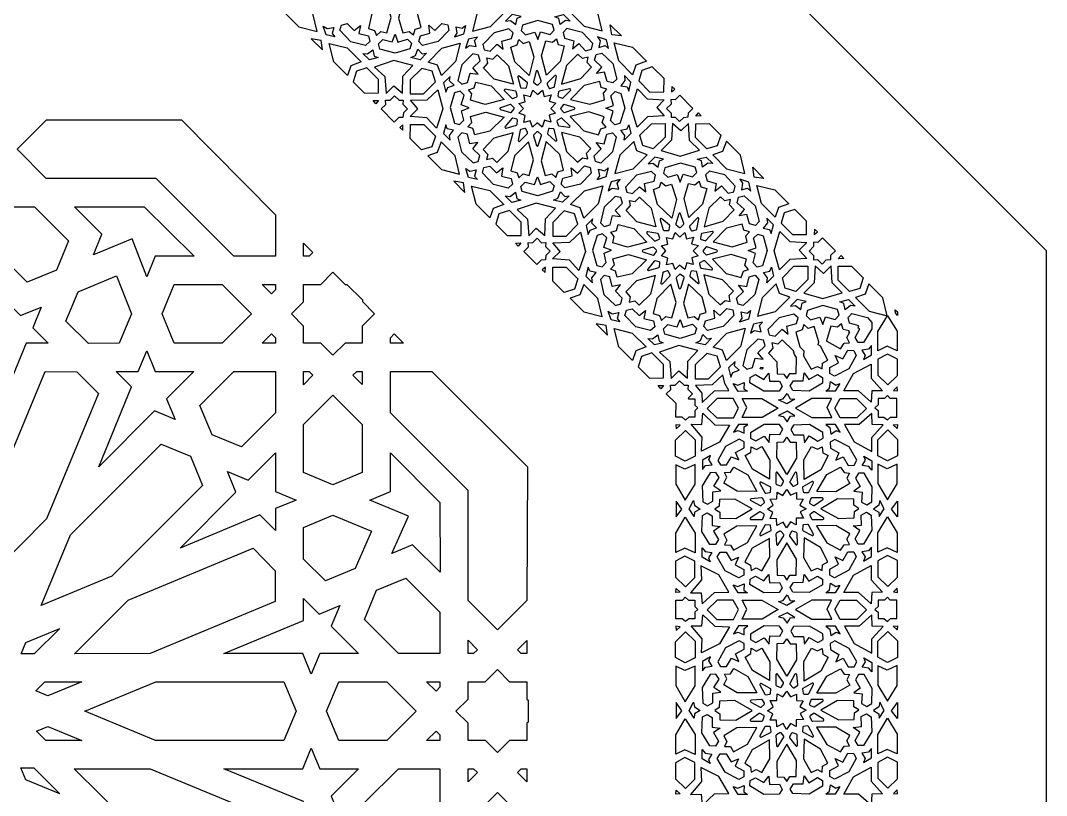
# Model space of a CAD drawing. Extents: x -600 to 600, y -600 to 600.
# Drawn here: x 46 to 600, y -46 to 373 of the extents above; entities that cross this region are included whole.
import ezdxf

# ---------------------------------------------------------------- set-up
doc = ezdxf.new("R2010")
doc.units = 0
doc.layers.get('0').update_dxf_attribs({"linetype": 'CONTINUOUS'})
doc.layers.add('PLAN_1', color=18, linetype='CONTINUOUS')

msp = doc.modelspace()

# ---------------------------------------------------------------- linework, layer by layer
for points in [[(194, 378.72), (188.84, 376.91), (196.22, 369.53), (206.03, 367), (203.66, 376.81), (196.12, 384.35)], [(238.05, 364.93), (240.41, 367.09), (243.62, 366.34), (245.98, 374.64), (243.22, 384.48), (235.68, 376.79), (233.71, 368.69), (237.11, 367.62)], [(258.02, 365.23), (259.01, 368.27), (262.19, 369.22), (260.1, 377.53), (252.78, 384.59), (250.02, 374.23), (252.34, 366.29), (255.85, 367.08)], [(301.82, 379.53), (300.09, 384.66), (292.58, 377.15), (289.89, 367.3), (299.74, 369.84), (307.41, 377.5)], [(348.04, 379.14), (342.88, 377.33), (350.27, 369.94), (360.08, 367.41), (357.7, 377.22), (350.16, 384.76)], [(229.45, 370.34), (228.6, 365.94), (233.84, 364.68), (234.58, 361.57), (232.26, 359.48), (224.27, 361.42), (218.36, 367.7), (219.17, 370.48), (222.35, 371.3), (226.01, 367.66)], [(266.33, 370.42), (269.7, 367.54), (273.49, 371.46), (276.56, 370.59), (277.18, 367.57), (271.37, 361.59), (262.9, 359.54), (260.9, 361.59), (261.83, 364.74), (266.87, 366.14)], [(313.32, 370.82), (314.04, 374.2), (316.24, 375.13), (311.48, 376.24), (307.86, 372.61), (310.44, 372.95)], [(325.2, 362.73), (326.72, 366.96), (331.9, 365.52), (334.14, 367.85), (333.2, 370.78), (325.28, 372.97), (316.94, 370.39), (316.21, 367.58), (318.54, 365.34), (323.59, 366.72)], [(337.3, 370.75), (336.61, 374.12), (334.42, 375), (339.19, 376.22), (342.78, 372.67), (340.2, 372.95)], [(215.06, 369.27), (214.15, 365.93), (215.68, 364.15), (210.92, 365.21), (209.35, 370.02), (211.5, 368.6)], [(281.09, 369.66), (284.42, 368.8), (286.23, 370.37), (285.09, 365.58), (280.25, 363.93), (281.7, 366.11)], [(306.61, 357.52), (305.84, 361.91), (311.1, 363.24), (311.9, 366.37), (309.62, 368.42), (301.59, 366.36), (295.57, 359.99), (296.33, 357.22), (299.49, 356.45), (303.22, 360.15)], [(343.94, 357.74), (347.42, 360.6), (351.06, 356.66), (354.17, 357.52), (354.9, 360.53), (349.33, 366.54), (340.93, 368.64), (338.86, 366.6), (339.67, 363.45), (344.65, 362.02)], [(364.37, 370.71), (370.42, 364.65), (365.24, 365.33)], [(202.85, 363.13), (208.9, 357.07), (208.23, 362.26)], [(224.23, 348.49), (222.42, 343.33), (215.04, 350.71), (212.51, 360.52), (222.32, 358.15), (229.86, 350.61)], [(248.16, 365.53), (249.68, 361.34), (254.86, 362.95), (257.1, 360.69), (256.16, 357.73), (248.22, 355.28), (239.89, 357.6), (239.17, 360.39), (241.5, 362.7), (246.54, 361.48)], [(271.11, 348.83), (265.98, 350.55), (273.49, 358.06), (283.35, 360.76), (280.81, 350.9), (273.14, 343.24)], [(291.97, 358.87), (291.12, 362.2), (292.68, 364.01), (287.9, 362.87), (286.24, 358.03), (288.42, 359.48)], [(314.94, 362.71), (317.35, 360.65), (320.54, 361.59), (323.1, 353.34), (320.59, 343.29), (312.86, 350.63), (310.68, 358.68), (314.06, 359.94)], [(335.37, 363.16), (336.32, 360.12), (339.5, 359.25), (337.32, 350.82), (329.91, 343.5), (327.27, 353.87), (329.67, 361.93), (333.18, 361.24)], [(358.23, 358.5), (361.57, 359.41), (363.35, 357.87), (362.29, 362.64), (357.48, 364.21), (358.89, 362.06)], [(378.28, 348.9), (376.47, 343.74), (369.08, 351.13), (366.55, 360.94), (376.36, 358.56), (383.9, 351.02)], [(236.21, 357.18), (236.9, 353.82), (239.08, 352.93), (234.31, 351.72), (230.73, 355.26), (233.31, 354.98)], [(260.45, 357.43), (262.81, 354.96), (265.15, 355.36), (261.69, 351.83), (256.74, 352.94), (259.11, 354.06)], [(293, 344.07), (290.11, 347.44), (294.03, 351.23), (293.16, 354.3), (290.14, 354.91), (284.16, 349.11), (282.11, 340.63), (284.17, 338.64), (287.31, 339.57), (288.71, 344.61)], [(352.44, 353.22), (349.32, 352.49), (346.95, 354.77), (340.7, 348.64), (338.07, 338.61), (348.45, 341.6), (354.25, 347.73), (351.88, 350.37)], [(356.97, 344.4), (359.84, 347.88), (355.89, 351.52), (356.75, 354.63), (359.77, 355.35), (365.78, 349.79), (367.88, 341.39), (365.83, 339.32), (362.68, 340.13), (361.26, 345.11)], [(257.79, 348.62), (247.44, 351.32), (237.05, 347.88), (242.68, 342.7), (243.4, 333.59), (247.47, 337.73), (252.08, 333.82), (252.36, 342.9)], [(297.78, 352.82), (300.9, 352.18), (303.29, 354.51), (309.48, 348.54), (312.03, 338.58), (301.68, 341.3), (295.92, 347.29), (298.32, 349.99)], [(239.2, 333.9), (239.26, 341.12), (232.94, 347.44), (227.24, 345.55), (225.58, 339.93), (231.67, 333.84)], [(256.32, 333.42), (263.53, 333.48), (269.96, 339.91), (268.17, 345.58), (262.57, 347.14), (256.38, 340.95)], [(393.37, 334.43), (393.43, 341.65), (387.1, 347.98), (381.41, 346.08), (379.75, 340.46), (385.84, 334.37)], [(279.99, 338.08), (277.51, 340.43), (277.91, 342.78), (274.39, 339.31), (275.49, 334.37), (276.61, 336.73)], [(287.77, 335.57), (290.8, 336.56), (291.76, 339.74), (300.06, 337.65), (307.12, 330.33), (296.76, 327.57), (288.83, 329.89), (289.61, 333.4)], [(362.58, 335.87), (359.54, 336.82), (358.67, 340), (350.23, 337.81), (342.92, 330.41), (353.29, 327.76), (361.35, 330.17), (360.66, 333.67)], [(370.09, 337.78), (373.46, 337.09), (374.34, 334.9), (375.56, 339.67), (372.01, 343.26), (372.29, 340.68)], [(271.26, 335.6), (273.96, 325.25), (270.52, 314.86), (265.34, 320.49), (256.23, 321.21), (260.37, 325.28), (256.46, 329.89), (265.54, 330.17)], [(288.1, 325.9), (283.91, 327.41), (285.52, 332.6), (283.26, 334.84), (280.3, 333.89), (277.85, 325.96), (280.18, 317.63), (282.96, 316.9), (285.28, 319.24), (284.06, 324.28)], [(328.81, 319.1), (327.64, 315.44), (324.86, 317.74), (322.38, 315.4), (321.14, 318.81), (317.76, 317.96), (318.49, 321.69), (315.02, 322.93), (317.5, 325.52), (315.04, 328.18), (318.49, 329.16), (317.73, 332.83), (321.27, 332.02), (322.49, 335.39), (325.01, 332.96), (327.76, 335.43), (328.67, 331.95), (332.39, 332.9), (331.31, 329.38), (335, 328.36), (332.22, 325.5), (334.84, 322.95), (331.45, 321.87), (332.28, 318.13)], [(361.96, 325.66), (366.19, 327.18), (364.75, 332.36), (367.09, 334.6), (370.02, 333.66), (372.21, 325.74), (369.62, 317.4), (366.81, 316.67), (364.57, 319), (365.95, 324.05)], [(378.86, 315.36), (375.88, 325.63), (379.04, 336.1), (384.37, 330.61), (393.5, 330.15), (389.47, 325.97), (393.51, 321.47), (384.44, 320.94)], [(401.97, 332.6), (399.48, 330.11), (397.18, 330.25), (397.23, 327.87), (394.8, 325.44), (397.22, 323.02), (397.19, 320.74), (399.37, 320.87), (401.85, 318.39), (404.11, 320.65), (406.51, 320.88), (406.6, 323.15), (409.01, 325.56)], [(399.3, 335.92), (397.64, 337.34), (397.52, 334.45)], [(237.69, 328.06), (236.27, 329.72), (239.16, 329.84)], [(240.7, 325.22), (243.19, 327.71), (243.06, 330.01), (245.43, 329.95), (247.86, 332.38), (250.28, 329.96), (252.56, 330), (252.43, 327.81), (254.91, 325.34), (252.65, 323.08), (252.42, 320.68), (250.16, 320.59), (247.74, 318.17)], [(287.46, 315.6), (289.63, 317.96), (288.87, 321.17), (297.18, 323.52), (307.01, 320.77), (299.32, 313.23), (291.23, 311.26), (290.16, 314.66)], [(362.13, 315.43), (360.07, 317.84), (361.01, 321.04), (352.76, 323.6), (342.71, 321.08), (350.05, 313.35), (358.1, 311.18), (359.36, 314.56)], [(412.07, 323.08), (413.5, 321.42), (410.6, 321.3)], [(250.64, 315.24), (252.29, 313.82), (252.41, 316.71)], [(256.42, 316.76), (263.64, 316.82), (269.96, 310.5), (268.07, 304.8), (262.45, 303.14), (256.36, 309.24)], [(279.74, 313.83), (276.37, 314.52), (275.49, 316.71), (274.27, 311.94), (277.82, 308.36), (277.54, 310.93)], [(370.16, 313.79), (373.54, 314.52), (374.47, 316.72), (375.58, 311.96), (371.95, 308.34), (372.29, 310.92)], [(394.11, 317.28), (394.05, 310.06), (387.63, 303.63), (381.96, 305.43), (380.39, 311.02), (386.59, 317.22)], [(391.94, 302.74), (402.2, 299.75), (412.67, 302.91), (407.19, 308.24), (406.73, 317.37), (402.55, 313.35), (398.05, 317.38), (397.51, 308.31)], [(410.55, 317.25), (417.77, 317.31), (424.09, 310.99), (422.2, 305.29), (416.58, 303.63), (410.48, 309.73)], [(292.91, 307.19), (288.51, 306.34), (287.25, 311.57), (284.14, 312.32), (282.05, 310), (283.99, 302), (290.27, 296.1), (293.06, 296.91), (293.87, 300.08), (290.23, 303.75)], [(297.62, 297.88), (300.73, 298.58), (303.09, 296.3), (309.3, 302.35), (311.9, 312.32), (301.58, 309.42), (295.81, 303.35), (298.18, 300.71)], [(352.24, 298.27), (351.6, 301.39), (353.93, 303.78), (347.96, 309.98), (338, 312.53), (340.72, 302.17), (346.71, 296.42), (349.41, 298.81)], [(356.75, 307.07), (361.14, 306.3), (362.47, 311.56), (365.6, 312.36), (367.65, 310.08), (365.59, 302.05), (359.23, 296.03), (356.45, 296.79), (355.68, 299.95), (359.38, 303.68)], [(270.97, 301.76), (265.81, 299.95), (273.19, 292.56), (283, 290.03), (280.63, 299.84), (273.09, 307.38)], [(315.02, 287.96), (317.38, 290.12), (320.59, 289.37), (322.94, 297.67), (320.19, 307.51), (312.65, 299.82), (310.67, 291.72), (314.08, 290.66)], [(334.99, 288.26), (335.98, 291.3), (339.16, 292.25), (337.07, 300.56), (329.75, 307.62), (326.99, 297.26), (329.31, 289.32), (332.82, 290.11)], [(378.79, 302.56), (377.06, 307.69), (369.55, 300.18), (366.86, 290.33), (376.71, 292.87), (384.37, 300.53)], [(425.01, 302.17), (419.85, 300.36), (427.24, 292.97), (437.05, 290.44), (434.67, 300.25), (427.13, 307.79)], [(390.28, 293.85), (391.01, 297.23), (393.21, 298.16), (388.45, 299.27), (384.83, 295.64), (387.41, 295.98)], [(414.27, 293.78), (413.58, 297.15), (411.39, 298.03), (416.16, 299.25), (419.75, 295.7), (417.17, 295.98)], [(306.42, 293.37), (305.57, 288.97), (310.81, 287.71), (311.55, 284.6), (309.23, 282.51), (301.23, 284.45), (295.33, 290.73), (296.14, 293.52), (299.31, 294.33), (302.98, 290.69)], [(343.3, 293.45), (346.67, 290.57), (350.46, 294.49), (353.53, 293.62), (354.14, 290.6), (348.34, 284.62), (339.86, 282.57), (337.87, 284.62), (338.8, 287.77), (343.84, 289.17)], [(402.17, 285.76), (403.69, 289.99), (408.87, 288.55), (411.11, 290.88), (410.17, 293.81), (402.25, 296.01), (393.91, 293.42), (393.18, 290.61), (395.51, 288.37), (400.56, 289.75)], [(441.34, 293.74), (447.39, 287.69), (442.2, 288.36)], [(292.03, 292.3), (291.12, 288.96), (292.65, 287.18), (287.88, 288.24), (286.31, 293.05), (288.47, 291.63)], [(325.13, 288.56), (326.65, 284.37), (331.83, 285.98), (334.07, 283.72), (333.12, 280.76), (325.19, 278.31), (316.86, 280.63), (316.13, 283.42), (318.47, 285.74), (323.51, 284.51)], [(358.06, 292.69), (361.39, 291.83), (363.2, 293.4), (362.06, 288.61), (357.22, 286.96), (358.67, 289.14)], [(383.58, 280.55), (382.81, 284.94), (388.07, 286.27), (388.87, 289.4), (386.59, 291.45), (378.56, 289.39), (372.54, 283.02), (373.3, 280.25), (376.46, 279.48), (380.19, 283.18)], [(420.91, 280.77), (424.39, 283.64), (428.03, 279.69), (431.14, 280.55), (431.86, 283.56), (426.3, 289.57), (417.9, 291.68), (415.83, 289.63), (416.64, 286.48), (421.62, 285.05)], [(279.82, 286.16), (285.87, 280.1), (285.2, 285.29)], [(301.2, 271.52), (299.39, 266.36), (292.01, 273.75), (289.48, 283.55), (299.29, 281.18), (306.83, 273.64)], [(348.08, 271.86), (342.95, 273.58), (350.46, 281.09), (360.32, 283.79), (357.78, 273.94), (350.11, 266.27)], [(368.94, 281.9), (368.09, 285.23), (369.65, 287.04), (364.86, 285.9), (363.21, 281.06), (365.39, 282.51)], [(391.9, 285.74), (394.32, 283.68), (397.51, 284.62), (400.07, 276.37), (397.55, 266.32), (389.83, 273.66), (387.65, 281.71), (391.03, 282.97)], [(412.34, 286.19), (413.29, 283.15), (416.47, 282.28), (414.29, 273.85), (406.88, 266.53), (404.24, 276.9), (406.64, 284.96), (410.15, 284.27)], [(435.2, 281.53), (438.53, 282.44), (440.32, 280.9), (439.26, 285.67), (434.45, 287.24), (435.86, 285.09)], [(455.25, 271.93), (453.44, 266.77), (446.05, 274.16), (443.52, 283.97), (453.33, 281.59), (460.87, 274.05)], [(313.17, 280.21), (313.86, 276.85), (316.05, 275.96), (311.28, 274.75), (307.7, 278.29), (310.28, 278.02)], [(337.42, 280.46), (339.77, 277.99), (342.12, 278.39), (338.65, 274.87), (333.71, 275.97), (336.07, 277.09)], [(369.97, 267.1), (367.08, 270.47), (371, 274.26), (370.13, 277.33), (367.11, 277.94), (361.13, 272.14), (359.08, 263.66), (361.14, 261.67), (364.28, 262.6), (365.68, 267.64)], [(374.75, 275.86), (377.87, 275.21), (380.25, 277.54), (386.45, 271.57), (389, 261.61), (378.65, 264.34), (372.89, 270.32), (375.29, 273.03)], [(429.41, 276.25), (426.28, 275.52), (423.91, 277.8), (417.67, 271.67), (415.04, 261.64), (425.42, 264.63), (431.22, 270.76), (428.85, 273.4)], [(433.94, 267.43), (436.81, 270.91), (432.86, 274.55), (433.72, 277.66), (436.73, 278.39), (442.74, 272.82), (444.85, 264.42), (442.8, 262.35), (439.65, 263.16), (438.22, 268.14)], [(334.76, 271.65), (324.41, 274.36), (314.02, 270.91), (319.65, 265.74), (320.37, 256.62), (324.44, 260.76), (329.05, 256.86), (329.33, 265.93)], [(316.17, 256.93), (316.23, 264.15), (309.91, 270.47), (304.21, 268.58), (302.55, 262.96), (308.64, 256.87)], [(333.28, 256.45), (340.5, 256.51), (346.93, 262.94), (345.14, 268.61), (339.54, 270.17), (333.35, 263.98)], [(447.06, 260.81), (450.43, 260.12), (451.31, 257.93), (452.53, 262.7), (448.98, 266.29), (449.26, 263.71)], [(470.34, 257.47), (470.4, 264.68), (464.07, 271.01), (458.37, 269.12), (456.72, 263.5), (462.81, 257.4)], [(356.95, 261.11), (354.48, 263.46), (354.88, 265.81), (351.36, 262.34), (352.46, 257.4), (353.58, 259.77)], [(364.74, 258.6), (367.77, 259.59), (368.73, 262.77), (377.03, 260.68), (384.09, 253.36), (373.73, 250.6), (365.8, 252.92), (366.58, 256.43)], [(439.55, 258.9), (436.51, 259.85), (435.63, 263.03), (427.2, 260.84), (419.88, 253.44), (430.26, 250.79), (438.32, 253.2), (437.63, 256.71)], [(317.67, 248.25), (320.16, 250.74), (320.02, 253.04), (322.4, 252.98), (324.83, 255.41), (327.25, 252.99), (329.53, 253.03), (329.4, 250.85), (331.88, 248.37), (329.62, 246.11), (329.39, 243.71), (327.13, 243.62), (324.71, 241.2)], [(348.23, 258.63), (350.93, 248.28), (347.49, 237.89), (342.31, 243.53), (333.2, 244.24), (337.34, 248.31), (333.43, 252.92), (342.51, 253.21)], [(365.07, 248.93), (360.88, 250.44), (362.49, 255.63), (360.23, 257.87), (357.27, 256.92), (354.82, 248.99), (357.14, 240.66), (359.93, 239.93), (362.25, 242.27), (361.02, 247.31)], [(405.78, 242.14), (404.61, 238.47), (401.83, 240.77), (399.35, 238.43), (398.11, 241.84), (394.73, 240.99), (395.45, 244.72), (391.99, 245.96), (394.47, 248.55), (392.01, 251.21), (395.46, 252.19), (394.7, 255.86), (398.24, 255.05), (399.45, 258.43), (401.98, 255.99), (404.72, 258.46), (405.64, 254.99), (409.36, 255.93), (408.28, 252.41), (411.96, 251.39), (409.19, 248.53), (411.81, 245.98), (408.42, 244.9), (409.25, 241.16)], [(438.93, 248.69), (443.16, 250.21), (441.72, 255.39), (444.05, 257.63), (446.98, 256.69), (449.18, 248.77), (446.59, 240.43), (443.78, 239.7), (441.54, 242.03), (442.92, 247.08)], [(455.83, 238.39), (452.85, 248.66), (456, 259.13), (461.34, 253.64), (470.47, 253.18), (466.44, 249), (470.47, 244.5), (461.41, 243.97)], [(478.94, 255.63), (476.45, 253.14), (474.15, 253.28), (474.2, 250.9), (471.77, 248.47), (474.19, 246.05), (474.15, 243.77), (476.34, 243.9), (478.82, 241.42), (481.08, 243.68), (483.47, 243.91), (483.57, 246.18), (485.98, 248.59)], [(476.27, 258.95), (474.61, 260.37), (474.49, 257.48)], [(314.66, 251.09), (313.24, 252.75), (316.13, 252.87)], [(364.43, 238.63), (366.6, 240.99), (365.84, 244.2), (374.15, 246.56), (383.98, 243.8), (376.29, 236.26), (368.2, 234.29), (367.13, 237.69)], [(439.1, 238.46), (437.04, 240.88), (437.98, 244.07), (429.73, 246.63), (419.68, 244.11), (427.02, 236.38), (435.07, 234.21), (436.33, 237.59)], [(489.04, 246.11), (490.46, 244.45), (487.57, 244.34)], [(327.61, 238.27), (329.26, 236.85), (329.38, 239.74)], [(333.39, 239.79), (340.61, 239.85), (346.93, 233.53), (345.04, 227.83), (339.42, 226.17), (333.33, 232.27)], [(356.7, 236.86), (353.34, 237.55), (352.46, 239.74), (351.24, 234.97), (354.78, 231.39), (354.51, 233.97)], [(447.13, 236.82), (450.51, 237.55), (451.44, 239.75), (452.55, 234.99), (448.92, 231.37), (449.26, 233.95)], [(471.08, 240.31), (471.02, 233.09), (464.6, 226.66), (458.93, 228.46), (457.36, 234.05), (463.56, 240.25)], [(468.91, 225.77), (479.17, 222.78), (489.64, 225.94), (484.16, 231.27), (483.7, 240.41), (479.52, 236.38), (475.02, 240.41), (474.48, 231.34)], [(487.52, 240.29), (494.74, 240.35), (501.06, 234.02), (499.17, 228.32), (493.55, 226.66), (487.45, 232.76)], [(369.88, 230.22), (365.48, 229.37), (364.22, 234.6), (361.11, 235.35), (359.02, 233.03), (360.96, 225.03), (367.24, 219.13), (370.03, 219.94), (370.84, 223.11), (367.2, 226.78)], [(374.59, 220.91), (377.7, 221.61), (380.06, 219.33), (386.27, 225.38), (388.87, 235.35), (378.55, 232.45), (372.77, 226.38), (375.14, 223.74)], [(429.21, 221.31), (428.57, 224.42), (430.9, 226.81), (424.93, 233.01), (414.97, 235.56), (417.69, 225.21), (423.68, 219.45), (426.38, 221.85)], [(433.72, 230.1), (438.11, 229.33), (439.44, 234.59), (442.57, 235.39), (444.62, 233.11), (442.56, 225.08), (436.19, 219.06), (433.42, 219.82), (432.65, 222.98), (436.35, 226.71)], [(347.94, 224.79), (342.77, 222.98), (350.16, 215.59), (359.97, 213.06), (357.6, 222.87), (350.06, 230.41)], [(391.99, 210.99), (394.35, 213.15), (397.56, 212.4), (399.91, 220.7), (397.16, 230.54), (389.62, 222.85), (387.64, 214.76), (391.05, 213.69)], [(411.96, 211.29), (412.94, 214.33), (416.13, 215.29), (414.04, 223.59), (406.72, 230.65), (403.96, 220.29), (406.28, 212.36), (409.79, 213.14)], [(455.75, 225.59), (454.03, 230.72), (446.52, 223.21), (443.83, 213.36), (453.68, 215.9), (461.34, 223.57)], [(501.98, 225.2), (496.82, 223.39), (504.21, 216), (514.02, 213.47), (511.64, 223.28), (504.1, 230.82)], [(467.25, 216.88), (467.98, 220.26), (470.18, 221.19), (465.42, 222.3), (461.8, 218.67), (464.38, 219.01)], [(491.24, 216.81), (490.55, 220.18), (488.36, 221.06), (493.13, 222.28), (496.71, 218.73), (494.14, 219.01)], [(383.39, 216.4), (382.54, 212), (387.77, 210.74), (388.52, 207.63), (386.2, 205.54), (378.2, 207.48), (372.3, 213.76), (373.11, 216.55), (376.28, 217.36), (379.95, 213.72)], [(420.27, 216.49), (423.64, 213.6), (427.43, 217.52), (430.5, 216.65), (431.11, 213.63), (425.31, 207.65), (416.83, 205.6), (414.84, 207.66), (415.77, 210.8), (420.81, 212.2)], [(435.03, 215.72), (438.36, 214.86), (440.17, 216.43), (439.03, 211.64), (434.19, 209.99), (435.64, 212.17)], [(479.14, 208.79), (480.66, 213.02), (485.84, 211.58), (488.08, 213.92), (487.14, 216.85), (479.21, 219.04), (470.88, 216.45), (470.15, 213.64), (472.48, 211.4), (477.53, 212.78)], [(369, 215.33), (368.09, 211.99), (369.62, 210.21), (364.85, 211.27), (363.28, 216.08), (365.44, 214.66)], [(402.1, 211.59), (403.61, 207.4), (408.8, 209.01), (411.04, 206.75), (410.09, 203.79), (402.16, 201.34), (393.83, 203.67), (393.1, 206.45), (395.44, 208.77), (400.48, 207.55)], [(460.55, 203.58), (459.78, 207.97), (465.04, 209.31), (465.84, 212.43), (463.56, 214.48), (455.53, 212.42), (449.51, 206.06), (450.27, 203.28), (453.42, 202.51), (457.16, 206.21)], [(356.79, 209.19), (362.84, 203.13), (362.17, 208.32)], [(378.17, 194.55), (376.36, 189.39), (368.97, 196.78), (366.45, 206.59), (376.26, 204.21), (383.8, 196.67)], [(425.05, 194.89), (419.92, 196.61), (427.43, 204.12), (437.29, 206.82), (434.75, 196.97), (427.08, 189.3)], [(445.91, 204.94), (445.06, 208.26), (446.62, 210.07), (441.83, 208.93), (440.18, 204.09), (442.36, 205.55)], [(390.14, 203.25), (390.83, 199.88), (393.02, 199), (388.25, 197.78), (384.67, 201.32), (387.24, 201.05)], [(414.39, 203.5), (416.74, 201.02), (419.09, 201.42), (415.62, 197.9), (410.68, 199), (413.04, 200.12)], [(446.93, 190.13), (444.05, 193.5), (447.97, 197.29), (447.1, 200.36), (444.08, 200.97), (438.1, 195.17), (436.05, 186.69), (438.1, 184.7), (441.25, 185.63), (442.65, 190.67)], [(411.72, 194.69), (401.37, 197.39), (390.99, 193.94), (396.62, 188.77), (397.34, 179.65), (401.41, 183.79), (406.02, 179.89), (406.3, 188.96)], [(485.93, 192.14), (490, 190.23), (492.64, 194.91), (495.88, 194.84), (497.29, 192.11), (493.23, 184.95), (485.51, 180.89), (483.01, 182.36), (483.07, 185.59), (487.61, 188.18)], [(500.25, 194.96), (502.14, 192.1), (501.22, 189.93), (505.46, 192.44), (505.48, 197.48), (503.86, 195.46)], [(393.14, 179.96), (393.2, 187.18), (386.88, 193.5), (381.18, 191.61), (379.52, 185.99), (385.61, 179.9)], [(410.25, 179.48), (417.47, 179.54), (423.9, 185.97), (422.1, 191.64), (416.51, 193.2), (410.32, 187.01)], [(433.92, 184.14), (431.45, 186.5), (431.85, 188.84), (428.32, 185.38), (429.43, 180.43), (430.55, 182.8)], [(514.35, 176.14), (519.49, 181.2), (519.49, 190.15), (514.13, 192.84), (508.98, 190.04), (508.98, 181.42)], [(490.6, 172.91), (495.75, 182.28), (505.39, 187.45), (505.28, 179.8), (511.41, 173.02), (505.61, 172.91), (505.28, 166.88), (498.49, 172.91)], [(436.62, 177.54), (436.54, 174.13), (438.48, 172.75), (433.54, 172.71), (430.82, 176.99), (433.29, 176.11)], [(449.97, 182.57), (450.31, 178.14), (455.76, 178.24), (457.32, 175.45), (455.61, 172.88), (447.29, 172.75), (439.84, 177.3), (439.88, 180.16), (442.77, 181.73), (447.32, 179.15)], [(469.11, 182.69), (471.67, 179.04), (476.33, 181.81), (479.1, 180.17), (478.94, 177.11), (471.81, 172.88), (463.05, 173.13), (461.62, 175.62), (463.31, 178.4), (468.56, 178.43)], [(483.34, 177.96), (486.24, 176.08), (488.46, 176.97), (485.88, 172.83), (480.75, 172.83), (482.81, 174.42)], [(391.63, 174.12), (390.21, 175.78), (393.1, 175.9)], [(519.59, 173), (519.43, 175.18), (517.29, 173.21)], [(416.72, 163.48), (421.87, 158.42), (430.96, 158.42), (433.69, 163.7), (430.85, 168.76), (422.09, 168.76)], [(438.08, 163.92), (435.67, 168.76), (446.29, 168.76), (455.16, 163.7), (446.4, 158.53), (435.56, 158.53)], [(459.86, 171.59), (461.61, 168.63), (463.99, 168.46), (459.8, 165.88), (455.22, 168.13), (457.78, 168.65)], [(481.5, 163.92), (483.91, 168.76), (473.28, 168.76), (464.41, 163.7), (473.17, 158.53), (484.02, 158.53)], [(502.75, 163.48), (497.6, 158.42), (488.51, 158.42), (485.77, 163.7), (488.62, 168.76), (497.38, 168.76)], [(519.13, 168.76), (515.61, 168.76), (514.08, 170.49), (512.44, 168.76), (509, 168.76), (509, 165.34), (507.36, 163.76), (509, 162.31), (509, 158.8), (512.19, 158.8), (514.05, 157.27), (515.72, 158.8), (519.13, 158.8)], [(428.83, 154.45), (423.42, 145.23), (413.64, 140.32), (413.96, 147.96), (408.02, 154.91), (413.83, 154.86), (414.32, 160.88), (420.94, 154.67)], [(459.93, 156.27), (461.68, 159.23), (464.06, 159.4), (459.87, 161.98), (455.29, 159.72), (457.85, 159.21)], [(490.92, 154.74), (496.07, 145.37), (505.71, 140.2), (505.6, 147.84), (511.73, 154.63), (505.93, 154.74), (505.6, 160.77), (498.81, 154.74)], [(405.02, 151.63), (410.16, 146.57), (410.16, 137.63), (404.8, 134.94), (399.65, 137.74), (399.65, 146.35)], [(399.85, 154.65), (400.01, 152.47), (402.15, 154.43)], [(436.75, 150.04), (436.67, 153.46), (438.61, 154.83), (433.66, 154.87), (430.95, 150.59), (433.41, 151.48)], [(450.18, 145.08), (450.53, 149.5), (455.98, 149.4), (457.54, 152.2), (455.83, 154.76), (447.5, 154.89), (440.06, 150.34), (440.1, 147.48), (442.98, 145.92), (447.54, 148.49)], [(469.32, 144.96), (471.89, 148.61), (476.55, 145.83), (479.32, 147.47), (479.16, 150.54), (472.03, 154.76), (463.27, 154.52), (461.84, 152.02), (463.53, 149.24), (468.78, 149.22)], [(483.47, 149.62), (486.37, 151.5), (488.58, 150.61), (486, 154.75), (480.88, 154.75), (482.94, 153.16)], [(514.35, 151.85), (519.49, 146.78), (519.49, 137.84), (514.13, 135.15), (508.98, 137.95), (508.98, 146.57)], [(519.54, 154.89), (519.38, 152.71), (517.25, 154.67)], [(433.87, 135.69), (431.99, 139.72), (436.79, 142.25), (436.77, 145.43), (434.01, 146.86), (426.67, 142.98), (422.42, 135.44), (423.88, 132.96), (427.17, 132.98), (429.87, 137.41)], [(459.76, 147.89), (461.51, 145.23), (464.85, 145.19), (465, 136.59), (459.76, 127.74), (454.37, 136.98), (454.53, 145.29), (458.14, 145.5)], [(486.15, 135.5), (490.22, 137.42), (492.86, 132.73), (496.1, 132.8), (497.51, 135.54), (493.45, 142.69), (485.72, 146.76), (483.23, 145.29), (483.29, 142.05), (487.83, 139.46)], [(440.48, 142.77), (443.32, 141.32), (446.25, 142.89), (450.64, 135.54), (450.46, 125.37), (441.18, 130.75), (437.21, 138), (440.25, 139.93)], [(478.88, 142.74), (479.13, 139.58), (482.05, 137.99), (478.03, 130.35), (469.14, 125.02), (468.87, 135.67), (473.02, 142.9), (476.3, 141.41)], [(404.69, 130.73), (399.76, 133.1), (399.76, 122.66), (404.91, 113.93), (410.16, 122.55), (410.16, 133.21)], [(419.43, 133.07), (417.54, 135.94), (418.46, 138.11), (414.23, 135.6), (414.2, 130.56), (415.83, 132.58)], [(500.38, 132.62), (502.27, 135.48), (501.35, 137.66), (505.58, 135.14), (505.61, 130.1), (503.98, 132.12)], [(513.91, 130.95), (508.98, 133.32), (508.98, 122.87), (514.13, 114.15), (519.38, 122.76), (519.38, 133.43)], [(424.05, 119.06), (420.33, 121.57), (423.15, 126.16), (421.47, 128.89), (418.36, 128.72), (414.07, 121.7), (414.34, 113.08), (416.88, 111.69), (419.7, 113.35), (419.72, 118.52)], [(426.14, 128.86), (429.34, 129), (431.08, 131.8), (438.62, 127.59), (443.62, 118.69), (432.85, 118.8), (425.73, 123.12), (427.38, 126.29)], [(493.65, 128.61), (492.17, 125.79), (493.8, 122.93), (486.3, 118.51), (475.88, 118.57), (481.35, 127.77), (488.75, 131.77), (490.74, 128.81)], [(495.88, 118.72), (500.37, 118.28), (500.15, 112.93), (502.95, 111.33), (505.6, 112.95), (505.91, 121.14), (501.46, 128.56), (498.55, 128.58), (496.89, 125.78), (499.41, 121.25)], [(457.86, 102.1), (454.44, 100.34), (454.1, 103.92), (450.69, 104.03), (452.23, 107.32), (449.24, 109.1), (452.39, 111.23), (450.81, 114.56), (454.4, 114.63), (454.54, 118.26), (457.67, 116.51), (459.73, 119.64), (461.66, 116.57), (464.9, 118.09), (464.96, 114.58), (468.65, 114.39), (466.85, 111.28), (470.15, 109.32), (466.89, 107.59), (468.77, 104.27), (464.79, 104.21), (464.84, 100.56), (461.68, 102.19), (459.62, 98.95)], [(399.92, 113.45), (399.92, 104.88), (403.11, 109.03)], [(412.9, 109.16), (409.89, 107.44), (409.71, 105.09), (407.09, 109.21), (409.38, 113.72), (409.91, 111.2)], [(420.79, 109.14), (423.49, 107.44), (423.55, 104.16), (432.21, 104.05), (441.1, 109.26), (431.75, 114.51), (423.38, 114.3), (423.19, 110.75)], [(498.69, 109.51), (495.97, 111.21), (495.9, 114.49), (487.15, 114.57), (478.2, 109.34), (487.65, 104.12), (496.09, 104.35), (496.28, 107.9)], [(506.51, 109.16), (509.52, 107.44), (509.69, 105.09), (512.32, 109.21), (510.03, 113.72), (509.5, 111.2)], [(519.49, 113.45), (519.49, 104.88), (516.3, 109.03)], [(423.83, 99.73), (420.11, 97.22), (422.93, 92.63), (421.25, 89.91), (418.14, 90.07), (413.85, 97.1), (414.12, 105.71), (416.66, 107.11), (419.48, 105.44), (419.5, 100.27)], [(495.66, 100.07), (500.15, 100.51), (499.93, 105.87), (502.73, 107.46), (505.38, 105.84), (505.69, 97.66), (501.24, 90.23), (498.33, 90.21), (496.67, 93.01), (499.19, 97.55)], [(404.69, 87.97), (399.76, 85.6), (399.76, 96.05), (404.91, 104.78), (410.16, 96.16), (410.16, 85.49)], [(426.08, 89.83), (429.28, 89.69), (431.02, 86.89), (438.56, 91.09), (443.56, 100), (432.79, 99.89), (425.67, 95.56), (427.32, 92.4)], [(493.59, 90.08), (492.11, 92.89), (493.74, 95.76), (486.24, 100.18), (475.82, 100.12), (481.29, 90.91), (488.69, 86.91), (490.68, 89.88)], [(513.91, 88.19), (508.98, 85.82), (508.98, 96.27), (514.13, 104.99), (519.38, 96.37), (519.38, 85.71)], [(440.42, 75.92), (443.26, 77.37), (446.19, 75.8), (450.58, 83.14), (450.4, 93.32), (441.12, 87.94), (437.15, 80.69), (440.19, 78.76)], [(459.7, 70.8), (461.45, 73.46), (464.79, 73.5), (464.94, 82.1), (459.71, 90.95), (454.31, 81.7), (454.47, 73.4), (458.08, 73.18)], [(478.82, 75.94), (479.07, 79.1), (481.99, 80.7), (477.97, 88.34), (469.08, 93.67), (468.81, 83.02), (472.97, 75.79), (476.24, 77.28)], [(404.96, 67.08), (410.1, 72.14), (410.1, 81.08), (404.74, 83.77), (399.59, 80.97), (399.59, 72.35)], [(419.3, 85.66), (417.41, 82.79), (418.33, 80.62), (414.1, 83.13), (414.07, 88.17), (415.7, 86.15)], [(433.66, 83.1), (431.77, 79.07), (436.57, 76.54), (436.55, 73.36), (433.79, 71.93), (426.46, 75.81), (422.2, 83.35), (423.66, 85.83), (426.95, 85.81), (429.65, 81.39)], [(485.93, 83.29), (490, 81.37), (492.64, 86.06), (495.88, 85.99), (497.29, 83.26), (493.23, 76.1), (485.51, 72.04), (483.01, 73.51), (483.07, 76.74), (487.61, 79.33)], [(500.25, 86.11), (502.14, 83.25), (501.22, 81.07), (505.46, 83.59), (505.48, 88.63), (503.86, 86.61)], [(514.35, 67.29), (519.49, 72.35), (519.49, 81.29), (514.13, 83.99), (508.98, 81.19), (508.98, 72.57)], [(428.51, 64.34), (423.1, 73.57), (413.32, 78.48), (413.65, 70.84), (407.7, 63.89), (413.51, 63.94), (414.01, 57.92), (420.63, 64.13)], [(490.6, 64.06), (495.75, 73.43), (505.39, 78.6), (505.28, 70.95), (511.41, 64.17), (505.61, 64.06), (505.28, 58.03), (498.49, 64.06)], [(449.97, 73.72), (450.31, 69.29), (455.76, 69.39), (457.32, 66.6), (455.61, 64.03), (447.29, 63.9), (439.84, 68.45), (439.88, 71.31), (442.77, 72.88), (447.32, 70.3)], [(469.11, 73.84), (471.67, 70.18), (476.33, 72.96), (479.1, 71.32), (478.94, 68.26), (471.81, 64.03), (463.05, 64.28), (461.62, 66.77), (463.31, 69.55), (468.56, 69.58)], [(436.62, 68.69), (436.54, 65.27), (438.48, 63.9), (433.54, 63.86), (430.82, 68.14), (433.29, 67.25)], [(483.34, 69.11), (486.24, 67.23), (488.46, 68.12), (485.88, 63.98), (480.75, 63.98), (482.81, 65.57)], [(399.76, 64.01), (399.92, 66.19), (402.06, 64.23)], [(399.88, 59.88), (403.4, 59.88), (404.93, 61.6), (406.57, 59.88), (410.01, 59.88), (410.01, 56.46), (411.65, 54.87), (410.01, 53.42), (410.01, 49.91), (406.82, 49.91), (404.96, 48.38), (403.29, 49.91), (399.88, 49.91)], [(459.86, 62.74), (461.61, 59.78), (463.99, 59.61), (459.8, 57.03), (455.22, 59.28), (457.78, 59.8)], [(519.13, 59.91), (515.61, 59.91), (514.08, 61.64), (512.44, 59.91), (509, 59.91), (509, 56.49), (507.36, 54.91), (509, 53.46), (509, 49.95), (512.19, 49.95), (514.05, 48.42), (515.72, 49.95), (519.13, 49.95)], [(519.59, 64.14), (519.43, 66.33), (517.29, 64.36)], [(416.72, 54.63), (421.87, 49.57), (430.96, 49.57), (433.69, 54.85), (430.85, 59.91), (422.09, 59.91)], [(438.08, 55.06), (435.67, 59.91), (446.29, 59.91), (455.16, 54.85), (446.4, 49.68), (435.56, 49.68)], [(481.5, 55.06), (483.91, 59.91), (473.28, 59.91), (464.41, 54.85), (473.17, 49.68), (484.02, 49.68)], [(502.75, 54.63), (497.6, 49.57), (488.51, 49.57), (485.77, 54.85), (488.62, 59.91), (497.38, 59.91)], [(428.83, 45.6), (423.42, 36.38), (413.64, 31.47), (413.96, 39.11), (408.02, 46.06), (413.83, 46.01), (414.32, 52.03), (420.94, 45.82)], [(459.93, 47.42), (461.68, 50.37), (464.06, 50.55), (459.87, 53.13), (455.29, 50.87), (457.85, 50.36)], [(490.92, 45.89), (496.07, 36.52), (505.71, 31.35), (505.6, 38.99), (511.73, 45.78), (505.93, 45.89), (505.6, 51.92), (498.81, 45.89)], [(399.85, 45.8), (400.01, 43.62), (402.15, 45.58)], [(436.75, 41.19), (436.67, 44.61), (438.61, 45.98), (433.66, 46.02), (430.95, 41.74), (433.41, 42.62)], [(450.18, 36.22), (450.53, 40.65), (455.98, 40.55), (457.54, 43.35), (455.83, 45.91), (447.5, 46.04), (440.06, 41.49), (440.1, 38.63), (442.98, 37.07), (447.54, 39.64)], [(469.32, 36.11), (471.89, 39.76), (476.55, 36.98), (479.32, 38.62), (479.16, 41.69), (472.03, 45.91), (463.27, 45.67), (461.84, 43.17), (463.53, 40.39), (468.78, 40.37)], [(483.47, 40.77), (486.37, 42.65), (488.58, 41.76), (486, 45.9), (480.88, 45.9), (482.94, 44.31)], [(519.54, 46.04), (519.38, 43.86), (517.25, 45.82)], [(405.02, 42.78), (410.16, 37.72), (410.16, 28.78), (404.8, 26.08), (399.65, 28.89), (399.65, 37.5)], [(459.76, 39.04), (461.51, 36.38), (464.85, 36.34), (465, 27.74), (459.76, 18.89), (454.37, 28.13), (454.53, 36.44), (458.14, 36.65)], [(514.35, 43), (519.49, 37.93), (519.49, 28.99), (514.13, 26.3), (508.98, 29.1), (508.98, 37.72)], [(433.87, 26.84), (431.99, 30.87), (436.79, 33.4), (436.77, 36.58), (434.01, 38.01), (426.67, 34.13), (422.42, 26.59), (423.88, 24.11), (427.17, 24.13), (429.87, 28.56)], [(440.48, 33.92), (443.32, 32.46), (446.25, 34.04), (450.64, 26.69), (450.46, 16.52), (441.18, 21.9), (437.21, 29.15), (440.25, 31.08)], [(478.88, 33.89), (479.13, 30.73), (482.05, 29.14), (478.03, 21.5), (469.14, 16.16), (468.87, 26.82), (473.02, 34.05), (476.3, 32.55)], [(486.15, 26.65), (490.22, 28.57), (492.86, 23.88), (496.1, 23.95), (497.51, 26.69), (493.45, 33.84), (485.72, 37.91), (483.23, 36.44), (483.29, 33.2), (487.83, 30.61)], [(419.43, 24.22), (417.54, 27.09), (418.46, 29.26), (414.23, 26.75), (414.2, 21.71), (415.83, 23.73)], [(500.38, 23.77), (502.27, 26.63), (501.35, 28.81), (505.58, 26.29), (505.61, 21.25), (503.98, 23.27)], [(404.69, 21.88), (399.76, 24.25), (399.76, 13.81), (404.91, 5.08), (410.16, 13.7), (410.16, 24.36)], [(426.14, 20.01), (429.34, 20.15), (431.08, 22.95), (438.62, 18.74), (443.62, 9.84), (432.85, 9.94), (425.73, 14.27), (427.38, 17.44)], [(493.65, 19.76), (492.17, 16.94), (493.8, 14.08), (486.3, 9.66), (475.88, 9.72), (481.35, 18.92), (488.75, 22.92), (490.74, 19.95)], [(513.91, 22.1), (508.98, 24.47), (508.98, 14.02), (514.13, 5.3), (519.38, 13.91), (519.38, 24.58)], [(424.05, 10.21), (420.33, 12.72), (423.15, 17.31), (421.47, 20.04), (418.36, 19.87), (414.07, 12.85), (414.34, 4.23), (416.88, 2.84), (419.7, 4.5), (419.72, 9.67)], [(495.88, 9.87), (500.37, 9.43), (500.15, 4.08), (502.95, 2.48), (505.6, 4.1), (505.91, 12.29), (501.46, 19.71), (498.55, 19.73), (496.89, 16.93), (499.41, 12.4)], [(420.79, 0.29), (423.49, -1.41), (423.55, -4.69), (432.21, -4.8), (441.1, 0.4), (431.75, 5.66), (423.38, 5.45), (423.19, 1.9)], [(457.86, -6.75), (454.44, -8.51), (454.1, -4.93), (450.69, -4.82), (452.23, -1.53), (449.24, 0.25), (452.39, 2.38), (450.81, 5.71), (454.4, 5.78), (454.54, 9.41), (457.67, 7.66), (459.73, 10.79), (461.66, 7.72), (464.9, 9.24), (464.96, 5.73), (468.65, 5.54), (466.85, 2.43), (470.15, 0.47), (466.89, -1.26), (468.77, -4.58), (464.79, -4.64), (464.84, -8.29), (461.68, -6.66), (459.62, -9.9)], [(498.69, 0.66), (495.97, 2.36), (495.9, 5.64), (487.15, 5.72), (478.2, 0.49), (487.65, -4.73), (496.09, -4.5), (496.28, -0.95)], [(399.92, 4.6), (399.92, -3.97), (403.11, 0.18)], [(412.9, 0.31), (409.89, -1.41), (409.71, -3.76), (407.09, 0.36), (409.38, 4.87), (409.91, 2.35)], [(506.51, 0.31), (509.52, -1.41), (509.69, -3.76), (512.32, 0.36), (510.03, 4.87), (509.5, 2.35)], [(519.49, 4.6), (519.49, -3.97), (516.3, 0.18)], [(404.69, -20.88), (399.76, -23.25), (399.76, -12.8), (404.91, -4.07), (410.16, -12.69), (410.16, -23.36)], [(423.83, -9.12), (420.11, -11.63), (422.93, -16.22), (421.25, -18.94), (418.14, -18.78), (413.85, -11.76), (414.12, -3.14), (416.66, -1.74), (419.48, -3.41), (419.5, -8.58)], [(495.66, -8.78), (500.15, -8.34), (499.93, -2.98), (502.73, -1.39), (505.38, -3.01), (505.69, -11.19), (501.24, -18.62), (498.33, -18.64), (496.67, -15.84), (499.19, -11.3)], [(513.91, -20.66), (508.98, -23.03), (508.98, -12.58), (514.13, -3.86), (519.38, -12.48), (519.38, -23.14)], [(426.08, -19.02), (429.28, -19.16), (431.02, -21.97), (438.56, -17.76), (443.56, -8.85), (432.79, -8.96), (425.67, -13.29), (427.32, -16.45)], [(493.59, -18.77), (492.11, -15.96), (493.74, -13.09), (486.24, -8.67), (475.82, -8.73), (481.29, -17.94), (488.69, -21.94), (490.68, -18.97)], [(440.42, -32.93), (443.26, -31.48), (446.19, -33.06), (450.58, -25.71), (450.4, -15.53), (441.12, -20.91), (437.15, -28.16), (440.19, -30.09)], [(478.82, -32.91), (479.07, -29.75), (481.99, -28.15), (477.97, -20.51), (469.08, -15.18), (468.81, -25.83), (472.97, -33.07), (476.24, -31.57)], [(419.3, -23.19), (417.41, -26.06), (418.33, -28.23), (414.1, -25.72), (414.07, -20.68), (415.7, -22.7)], [(459.7, -38.05), (461.45, -35.39), (464.79, -35.35), (464.94, -26.75), (459.71, -17.9), (454.31, -27.15), (454.47, -35.45), (458.08, -35.67)], [(500.25, -22.74), (502.14, -25.6), (501.22, -27.78), (505.46, -25.26), (505.48, -20.22), (503.86, -22.24)], [(404.96, -41.77), (410.1, -36.71), (410.1, -27.77), (404.74, -25.08), (399.59, -27.88), (399.59, -36.5)], [(433.66, -25.75), (431.77, -29.78), (436.57, -32.31), (436.55, -35.49), (433.79, -36.92), (426.46, -33.04), (422.2, -25.5), (423.66, -23.02), (426.95, -23.04), (429.65, -27.46)], [(485.93, -25.56), (490, -27.48), (492.64, -22.79), (495.88, -22.86), (497.29, -25.59), (493.23, -32.75), (485.51, -36.81), (483.01, -35.34), (483.07, -32.11), (487.61, -29.52)], [(514.35, -41.56), (519.49, -36.5), (519.49, -27.56), (514.13, -24.86), (508.98, -27.66), (508.98, -36.28)], [(428.51, -44.51), (423.1, -35.28), (413.32, -30.37), (413.65, -38.01), (407.7, -44.96), (413.51, -44.91), (414.01, -50.93), (420.63, -44.72)], [(490.6, -44.79), (495.75, -35.42), (505.39, -30.25), (505.28, -37.9), (511.41, -44.68), (505.61, -44.79), (505.28, -50.82), (498.49, -44.79)], [(449.97, -35.13), (450.31, -39.56), (455.76, -39.46), (457.32, -42.25), (455.61, -44.82), (447.29, -44.95), (439.84, -40.4), (439.88, -37.54), (442.77, -35.97), (447.32, -38.55)], [(469.11, -35.01), (471.67, -38.67), (476.33, -35.89), (479.1, -37.53), (478.94, -40.59), (471.81, -44.82), (463.05, -44.57), (461.62, -42.08), (463.31, -39.3), (468.56, -39.27)], [(399.76, -44.84), (399.92, -42.66), (402.06, -44.62)], [(436.62, -40.16), (436.54, -43.58), (438.48, -44.95), (433.54, -44.99), (430.82, -40.71), (433.29, -41.6)], [(483.34, -39.74), (486.24, -41.62), (488.46, -40.73), (485.88, -44.87), (480.75, -44.87), (482.81, -43.28)], [(519.59, -44.71), (519.43, -42.52), (517.29, -44.49)]]:
    msp.add_lwpolyline(points, close=True)
at = {"layer": 'PLAN_1'}
for points in [[(248.53, -600), (600, -248.53), (600, 248.53), (248.53, 600), (-248.53, 600), (-600, 248.53), (-600, -248.53), (-248.53, -600)], [(183.48, 268.04), (183.48, 245.68), (161.07, 245.68), (119.13, 287.61), (59.75, 287.61), (43.94, 303.43), (59.79, 319.28), (132.75, 319.28)], [(71.82, 253.99), (65.27, 238.18), (49.42, 231.62), (31.1, 249.94), (31.1, 272.35), (53.46, 272.35)], [(112.67, 272.35), (139.59, 245.68), (118.64, 245.68), (114.01, 234.5), (106.06, 255.07), (85.2, 246.44), (89.83, 257.61), (75.02, 272.42)], [(203.77, 247.76), (201.69, 245.68), (198.74, 245.68), (198.74, 252.79)], [(105.76, 214.58), (99.19, 198.72), (82.54, 198.5), (70.38, 210.66), (76.95, 226.51), (97.77, 235.14)], [(221.19, 230.45), (222.1, 230.45), (230.47, 222.08), (230.47, 221.17), (236.99, 214.56), (230.43, 208), (230.43, 198.72), (221.15, 198.72), (214.62, 192.19), (208.02, 198.72), (198.74, 198.72), (198.74, 208), (192.17, 214.56), (198.74, 221.13), (198.74, 230.41), (208.02, 230.41), (214.62, 237.01)], [(45.87, 213.63), (57.03, 218.26), (52.41, 207.09), (60.79, 198.71), (48.84, 198.71), (31.09, 155.64), (31.13, 198.27), (19.96, 202.9), (31.12, 207.53), (31.12, 228.38)], [(170.59, 214.57), (154.74, 198.72), (128.82, 198.72), (122.26, 214.57), (128.81, 230.39), (154.77, 230.39)], [(183.48, 227.47), (181.38, 225.37), (176.33, 230.41), (183.48, 230.41)], [(519.6, 215.62), (519.49, 213.73), (518.45, 215.15), (518.31, 216.77)], [(498.35, 206.82), (498.59, 208.09), (493.6, 209.51), (492.8, 212.66), (494.87, 214.71), (503.27, 212.61), (505.72, 209.88), (505.69, 206.51), (501.24, 199.09), (498.33, 199.06), (496.67, 201.86), (499.19, 206.4)], [(514.08, 213.5), (519.38, 205.22), (519.38, 194.56), (513.91, 197.04), (508.98, 194.67), (508.98, 205.12)], [(468.98, 194.65), (468.81, 191.87), (472.97, 184.64), (476.24, 186.13), (478.82, 184.79), (479.07, 187.95), (481.99, 189.55), (477.97, 197.19), (476.61, 197.82), (477.04, 199.41), (474.48, 207.65), (471.29, 206.72), (468.87, 208.77), (468, 206), (464.62, 204.74), (466.79, 196.69)], [(481.25, 199.74), (481.29, 199.76), (488.69, 195.76), (490.68, 198.73), (493.59, 198.93), (492.11, 201.75), (493.74, 204.61), (493.26, 204.71), (493.44, 205.31), (490.26, 206.18), (489.31, 209.22), (487.12, 207.3), (483.61, 207.99), (481.21, 199.93)], [(183.48, 201.69), (183.48, 198.72), (176.32, 198.72), (181.38, 203.79)], [(252.78, 198.74), (245.67, 198.74), (245.67, 201.7), (247.75, 203.77)], [(454.44, 188.63), (454.47, 182.25), (458.08, 182.03), (459.7, 179.65), (461.45, 182.31), (464.79, 182.35), (464.94, 190.95), (463.94, 192.57), (463.42, 194.61), (457.22, 200.57), (454.83, 198.24), (451.72, 198.89), (452.26, 196.06), (449.86, 193.35)], [(118.64, 183.48), (139.5, 183.48), (124.75, 168.74), (129.37, 157.57), (118.2, 162.2), (88.08, 132.03), (105.81, 175.11), (97.45, 183.48), (109.39, 183.48), (114.02, 194.65)], [(76.18, 183.25), (87.9, 171.53), (59.9, 103.9), (31.11, 74.82), (31.11, 115.83), (59.11, 183.46)], [(183.49, 161.07), (165.16, 142.75), (149.31, 149.31), (142.76, 165.13), (161.12, 183.49), (183.49, 183.49)], [(203.79, 181.37), (198.73, 176.31), (198.73, 183.47), (201.69, 183.47)], [(230.42, 176.32), (225.38, 181.37), (227.48, 183.47), (230.42, 183.47)], [(319.63, 131.89), (319.28, 59.8), (303.46, 43.98), (287.61, 59.83), (287.61, 119.13), (245.62, 161.12), (245.62, 183.49), (268.04, 183.49)], [(446.96, 185.53), (446.19, 184.65), (445.39, 184.88), (445.7, 185.8)], [(399.94, 166.06), (394.64, 171.28), (397.13, 173.77), (396.99, 176.07), (399.37, 176.01), (401.8, 178.44), (404.22, 176.03), (406.5, 176.06), (406.37, 173.88), (408.85, 171.4), (406.59, 169.14), (406.47, 168.76), (406.57, 168.73), (410.01, 168.73), (410.01, 165.31), (411.65, 163.72), (410.01, 162.27), (410.01, 158.76), (406.82, 158.76), (404.96, 157.23), (403.29, 158.76), (399.88, 158.76)], [(413.79, 171.79), (414.01, 166.77), (420.63, 172.98), (428.51, 173.19), (426.33, 176.99), (425.2, 181.66), (419.47, 176.24), (410.4, 175.95)], [(230.39, 154.78), (230.39, 128.81), (214.57, 122.27), (198.72, 128.83), (198.72, 154.75), (214.57, 170.59)], [(137.64, 137.64), (144.2, 121.79), (95.23, 72.82), (56.99, 56.98), (72.85, 95.26), (121.8, 144.21)], [(183.49, 118.63), (194.66, 114.01), (183.49, 109.38), (183.49, 97.52), (175.04, 105.97), (132.04, 88.07), (162.21, 118.19), (157.58, 129.36), (168.75, 124.74), (183.49, 139.49)], [(272.34, 112.68), (272.42, 75.02), (257.61, 89.83), (246.44, 85.2), (255.36, 105.37), (234.5, 114.01), (245.68, 118.64), (245.68, 139.59)], [(235.4, 97.13), (226.51, 76.95), (210.66, 70.38), (198.72, 82), (198.72, 99.19), (214.58, 105.76)], [(183.45, 75.71), (183.45, 59.13), (115.83, 31.11), (74.91, 30.91), (103.9, 59.9), (171.52, 87.93)], [(272.35, 53.47), (272.35, 31.1), (249.93, 31.1), (231.61, 49.43), (238.18, 65.28), (253.99, 71.83)], [(207.09, 52.39), (218.26, 57.01), (213.63, 45.85), (228.38, 31.1), (207.53, 31.11), (202.9, 19.94), (198.28, 31.11), (155.64, 31.08), (198.65, 49), (198.65, 60.84)], [(53.29, 30.87), (46.17, 30.87), (48.74, 37.06), (67.02, 44.63)], [(292.67, 33.18), (290.58, 31.1), (287.62, 31.11), (287.61, 38.24)], [(319.28, 31.11), (316.34, 31.1), (314.25, 33.19), (319.28, 38.22)], [(310.02, 15.83), (319.35, 15.83), (319.35, 6.55), (320, 5.9), (320, -5.93), (319.35, -6.58), (319.3, -15.86), (310.02, -15.86), (303.45, -22.42), (296.94, -15.86), (287.61, -15.86), (287.61, -6.58), (281.04, -0.01), (287.61, 6.55), (287.66, 15.83), (296.89, 15.83), (303.51, 22.4)], [(78.95, 15.82), (60.66, 8.25), (54.2, 10.92), (59.06, 15.85)], [(188.09, 15.85), (194.65, 0), (188.08, -15.85), (118.83, -15.85), (80.6, -0.01), (118.87, 15.85)], [(259.49, 0), (243.64, -15.85), (217.73, -15.85), (211.16, 0), (217.71, 15.81), (243.67, 15.81)], [(272.35, 12.87), (270.26, 10.78), (265.19, 15.84), (272.35, 15.85)], [(78.95, -15.83), (59.51, -15.86), (54.47, -10.82), (60.66, -8.26)], [(272.35, -12.88), (272.35, -15.86), (265.19, -15.85), (270.26, -10.79)], [(207.53, -31.12), (228.38, -31.12), (213.63, -45.86), (218.26, -57.03), (207.09, -52.4), (198.71, -60.79), (198.71, -48.84), (155.64, -31.09), (198.28, -31.13), (202.9, -19.96)], [(67.02, -44.64), (48.73, -37.06), (46.05, -30.6), (52.97, -30.56)], [(115.83, -31.11), (183.46, -59.11), (183.25, -76.18), (171.53, -87.9), (103.9, -59.9), (74.83, -31.11)], [(272.35, -53.46), (253.99, -71.82), (238.18, -65.27), (231.62, -49.42), (249.94, -31.1), (272.35, -31.1)], [(292.67, -33.2), (287.61, -38.26), (287.62, -31.12), (290.58, -31.12)], [(319.28, -31.1), (319.28, -38.21), (314.25, -33.18), (316.34, -31.1)], [(319.28, -59.79), (319.28, -132.75), (268.04, -183.48), (245.68, -183.48), (245.68, -161.07), (287.61, -119.13), (287.61, -59.75), (303.43, -43.94)]]:
    msp.add_lwpolyline(points, close=True, dxfattribs=at)
for points in [[(327.14, 340.38), (325.35, 345.61, 0.735546), (324.4, 345.58), (322.83, 340.07, 0.317083), (323.03, 339.52), (324.81, 338.26, 0.365493), (325.45, 338.31), (327.01, 339.86, 0.28663)], [(315.18, 342.94, 0.732371), (314.39, 342.4), (315.98, 336.95, 0.318563), (316.44, 336.59), (318.64, 336.48, 0.361795), (319.15, 336.86), (319.66, 338.99, 0.290947), (319.49, 339.5)], [(334.26, 337.32), (335.27, 342.8, 0.738748), (334.42, 343.24), (330.38, 339.14, 0.312933), (330.28, 338.58), (331.2, 336.59, 0.369759), (331.8, 336.32), (333.91, 336.93, 0.284405)], [(307.69, 335.84, 0.732746), (307.25, 334.99), (311.25, 330.99, 0.315908), (311.82, 330.89), (313.83, 331.83, 0.362625), (314.1, 332.41), (313.54, 334.51, 0.292503), (313.15, 334.88)], [(339.02, 331.19), (342.89, 335.23, 0.738841), (342.43, 336.07), (336.83, 334.87, 0.310095), (336.44, 334.46), (336.09, 332.27, 0.37044), (336.43, 331.72), (338.51, 331.06, 0.286489)], [(305.07, 325.9, 0.735766), (305.08, 324.95), (310.51, 323.28, 0.311968), (311.05, 323.45), (312.41, 325.21, 0.366684), (312.39, 325.86), (310.91, 327.45, 0.29038), (310.39, 327.59)], [(344.96, 325.05, 0.73579), (344.95, 326), (339.52, 327.67, 0.311905), (338.98, 327.49), (337.62, 325.73, 0.366754), (337.65, 325.09), (339.12, 323.5, 0.290358), (339.64, 323.36)], [(311.22, 320.02), (307.62, 315.72, 0.739098), (308.14, 314.92), (313.65, 316.5, 0.310164), (314.02, 316.93), (314.21, 319.14, 0.370667), (313.83, 319.67), (311.72, 320.18, 0.286026)], [(342.09, 315.32, 0.732886), (342.51, 316.18), (338.41, 320.08, 0.315624), (337.84, 320.16), (335.85, 319.17, 0.362893), (335.6, 318.58), (336.21, 316.5, 0.292428), (336.61, 316.14)], [(315.75, 313.72), (314.72, 308.25, 0.738744), (315.57, 307.8), (319.62, 311.89, 0.312907), (319.72, 312.45), (318.8, 314.44, 0.369769), (318.21, 314.71), (316.1, 314.11, 0.284424)], [(322.99, 310.79), (324.53, 305.48, 0.735862), (325.49, 305.47), (327.29, 310.91, 0.316748), (327.13, 311.46), (325.4, 312.81, 0.365945), (324.76, 312.79), (323.13, 311.3, 0.286306)], [(334.67, 308.05, 0.73251), (335.49, 308.54), (334.17, 314.07, 0.318673), (333.74, 314.45), (331.55, 314.68, 0.361942), (331.01, 314.32), (330.4, 312.22, 0.2906), (330.55, 311.7)], [(392.15, 265.97, 0.732368), (391.36, 265.43), (392.95, 259.98, 0.318603), (393.4, 259.62), (395.61, 259.51, 0.361754), (396.12, 259.89), (396.63, 262.03, 0.29095), (396.45, 262.53)], [(404.1, 263.41), (402.32, 268.64, 0.735546), (401.36, 268.61), (399.8, 263.1, 0.317083), (399.99, 262.56), (401.78, 261.29, 0.365493), (402.42, 261.34), (403.98, 262.89, 0.28663)], [(411.23, 260.35), (412.23, 265.83, 0.738743), (411.39, 266.27), (407.35, 262.17, 0.312956), (407.25, 261.61), (408.17, 259.62, 0.369759), (408.77, 259.35), (410.87, 259.96, 0.284385)], [(384.66, 258.87, 0.732746), (384.22, 258.02), (388.22, 254.02, 0.315853), (388.78, 253.92), (390.8, 254.86, 0.362683), (391.07, 255.44), (390.51, 257.54, 0.292503), (390.12, 257.91)], [(415.99, 254.22), (419.86, 258.26, 0.738868), (419.4, 259.1), (413.8, 257.9, 0.310076), (413.41, 257.49), (413.06, 255.3, 0.370469), (413.4, 254.75), (415.48, 254.09, 0.286462)], [(382.04, 248.94, 0.735766), (382.05, 247.98), (387.48, 246.31, 0.311909), (388.02, 246.49), (389.38, 248.24, 0.366747), (389.35, 248.89), (387.88, 250.48, 0.290378), (387.36, 250.62)], [(416.61, 246.39), (421.93, 248.08, 0.735761), (421.92, 249.03), (416.49, 250.7, 0.311905), (415.95, 250.52), (414.59, 248.76, 0.366756), (414.62, 248.12), (416.09, 246.53, 0.290377)], [(388.18, 243.05), (384.59, 238.75, 0.739098), (385.11, 237.95), (390.62, 239.53, 0.310164), (390.98, 239.96), (391.18, 242.17, 0.370667), (390.8, 242.7), (388.69, 243.21, 0.286026)], [(413.58, 239.17), (419.06, 238.35, 0.732886), (419.48, 239.21), (415.38, 243.11, 0.315681), (414.81, 243.19), (412.82, 242.2, 0.362806), (412.57, 241.62), (413.18, 239.53, 0.292456)], [(392.72, 236.75), (391.69, 231.28, 0.738772), (392.54, 230.84), (396.59, 234.92, 0.312907), (396.69, 235.48), (395.77, 237.47, 0.369823), (395.18, 237.75), (393.07, 237.14, 0.284353)], [(399.96, 233.82), (401.5, 228.52, 0.735891), (402.46, 228.5), (404.26, 233.94, 0.316728), (404.1, 234.49), (402.37, 235.84, 0.366006), (401.73, 235.82), (400.1, 234.33, 0.286247)], [(407.52, 234.73), (411.64, 231.08, 0.732508), (412.46, 231.57), (411.14, 237.1, 0.318711), (410.71, 237.48), (408.52, 237.71, 0.361903), (407.98, 237.35), (407.37, 235.25, 0.290601)], [(453.84, 122.92, 0.315853), (454.17, 122.45), (456.26, 121.69, 0.362683), (456.86, 121.91), (457.96, 123.79, 0.292503), (457.94, 124.33), (454.76, 128.86, 0.732746), (453.85, 128.58)], [(464.13, 128.77), (461.41, 123.79, 0.318563), (461.47, 123.22), (462.95, 121.58, 0.361795), (463.58, 121.49), (465.45, 122.63, 0.290947), (465.69, 123.12), (465.07, 128.59, 0.732371)], [(451.02, 118.49), (451.1, 120.66, 0.290359), (450.83, 121.12), (445.88, 123.69, 0.735795), (445.21, 123.01), (447.87, 118, 0.311909), (448.38, 117.73), (450.58, 118.01, 0.366744)], [(471.72, 118.33), (474.15, 123.29, 0.73556), (473.46, 123.94), (468.46, 121.15, 0.317093), (468.21, 120.63), (468.57, 118.47, 0.365482), (469.06, 118.05), (471.27, 118.05, 0.28662)], [(447.56, 112.44, 0.370619), (447.66, 113.09), (446.53, 114.95, 0.286026), (446.06, 115.19), (440.48, 114.69, 0.73907), (440.29, 113.75), (445.3, 110.97, 0.31023), (445.86, 111.03)], [(471.92, 112.77, 0.369737), (472.14, 112.16), (474.07, 111.1, 0.284405), (474.59, 111.13), (479.18, 114.29, 0.738716), (478.89, 115.2), (473.13, 115.16, 0.312977), (472.67, 114.83)], [(444.82, 107.53), (440.22, 104.38, 0.738744), (440.5, 103.47), (446.26, 103.49, 0.312927), (446.73, 103.82), (447.49, 105.88, 0.369802), (447.26, 106.49), (445.34, 107.56, 0.284372)], [(473.62, 103.42), (479.22, 103.55, 0.738868), (479.48, 104.46), (474.67, 107.58, 0.310076), (474.11, 107.56), (472.32, 106.26, 0.370469), (472.17, 105.63), (473.17, 103.7, 0.286462)], [(447.86, 100.34), (445.2, 95.49, 0.735891), (445.87, 94.81), (450.99, 97.38, 0.316735), (451.26, 97.89), (451, 100.06, 0.365937), (450.53, 100.5), (448.32, 100.6, 0.286306)], [(468.77, 100.56, 0.366754), (468.34, 100.08), (468.25, 97.92, 0.290358), (468.52, 97.45), (473.48, 94.89, 0.73579), (474.15, 95.56), (471.49, 100.58, 0.311905), (470.98, 100.84)], [(454.18, 90.14, 0.732491), (455.11, 89.91), (458.09, 94.75, 0.318685), (458.05, 95.33), (456.66, 97.04, 0.361942), (456.04, 97.16), (454.11, 96.11, 0.290601), (453.85, 95.64)], [(464.57, 90.03, 0.732886), (465.48, 90.34), (465.33, 96, 0.315624), (464.99, 96.46), (462.89, 97.17, 0.362863), (462.29, 96.93), (461.24, 95.02, 0.292456), (461.28, 94.49)], [(454.76, 20.01, 0.732746), (453.85, 19.73), (453.84, 14.07, 0.315908), (454.17, 13.6), (456.26, 12.84, 0.362625), (456.86, 13.06), (457.96, 14.94, 0.292503), (457.94, 15.48)], [(465.07, 19.74, 0.732371), (464.13, 19.92), (461.41, 14.94, 0.318563), (461.47, 14.37), (462.95, 12.73, 0.361795), (463.58, 12.64), (465.45, 13.78, 0.290947), (465.69, 14.27)], [(445.88, 14.84, 0.735766), (445.21, 14.16), (447.87, 9.15, 0.311968), (448.38, 8.88), (450.58, 9.16, 0.366684), (451.02, 9.64), (451.1, 11.81, 0.29038), (450.83, 12.27)], [(471.72, 9.48), (474.15, 14.44, 0.735546), (473.46, 15.09), (468.46, 12.3, 0.317083), (468.21, 11.78), (468.57, 9.62, 0.365493), (469.06, 9.2), (471.27, 9.2, 0.28663)], [(446.06, 6.34), (440.48, 5.84, 0.739098), (440.29, 4.9), (445.3, 2.12, 0.310164), (445.86, 2.18), (447.56, 3.59, 0.370667), (447.66, 4.24), (446.53, 6.1, 0.286026)], [(474.59, 2.28), (479.18, 5.44, 0.738748), (478.89, 6.35), (473.13, 6.31, 0.312933), (472.67, 5.98), (471.92, 3.92, 0.369759), (472.14, 3.31), (474.07, 2.25, 0.284405)], [(444.82, -1.32), (440.22, -4.47, 0.738744), (440.5, -5.38), (446.26, -5.36, 0.312907), (446.73, -5.03), (447.49, -2.97, 0.369769), (447.26, -2.36), (445.34, -1.29, 0.284424)], [(473.62, -5.43), (479.22, -5.31, 0.738841), (479.48, -4.39), (474.67, -1.27, 0.310095), (474.11, -1.29), (472.32, -2.59, 0.37044), (472.17, -3.22), (473.17, -5.16, 0.286489)], [(447.86, -8.51), (445.2, -13.36, 0.735862), (445.87, -14.05), (450.99, -11.47, 0.316748), (451.26, -10.97), (451, -8.79, 0.365945), (450.53, -8.35), (448.32, -8.25, 0.286306)], [(473.48, -13.97, 0.73579), (474.15, -13.29), (471.49, -8.27, 0.311905), (470.98, -8.01), (468.77, -8.29, 0.366754), (468.34, -8.77), (468.25, -10.93, 0.290358), (468.52, -11.4)], [(454.18, -18.71, 0.73251), (455.11, -18.94), (458.09, -14.1, 0.318673), (458.05, -13.52), (456.66, -11.81, 0.361942), (456.04, -11.69), (454.11, -12.74, 0.2906), (453.85, -13.21)], [(464.57, -18.82, 0.732886), (465.48, -18.51), (465.33, -12.85, 0.315624), (464.99, -12.39), (462.89, -11.68, 0.362893), (462.29, -11.92), (461.24, -13.83, 0.292428), (461.28, -14.36)]]:
    msp.add_lwpolyline(points, format="xyb", close=True, dxfattribs=at)

doc.saveas('drawing.dxf')
